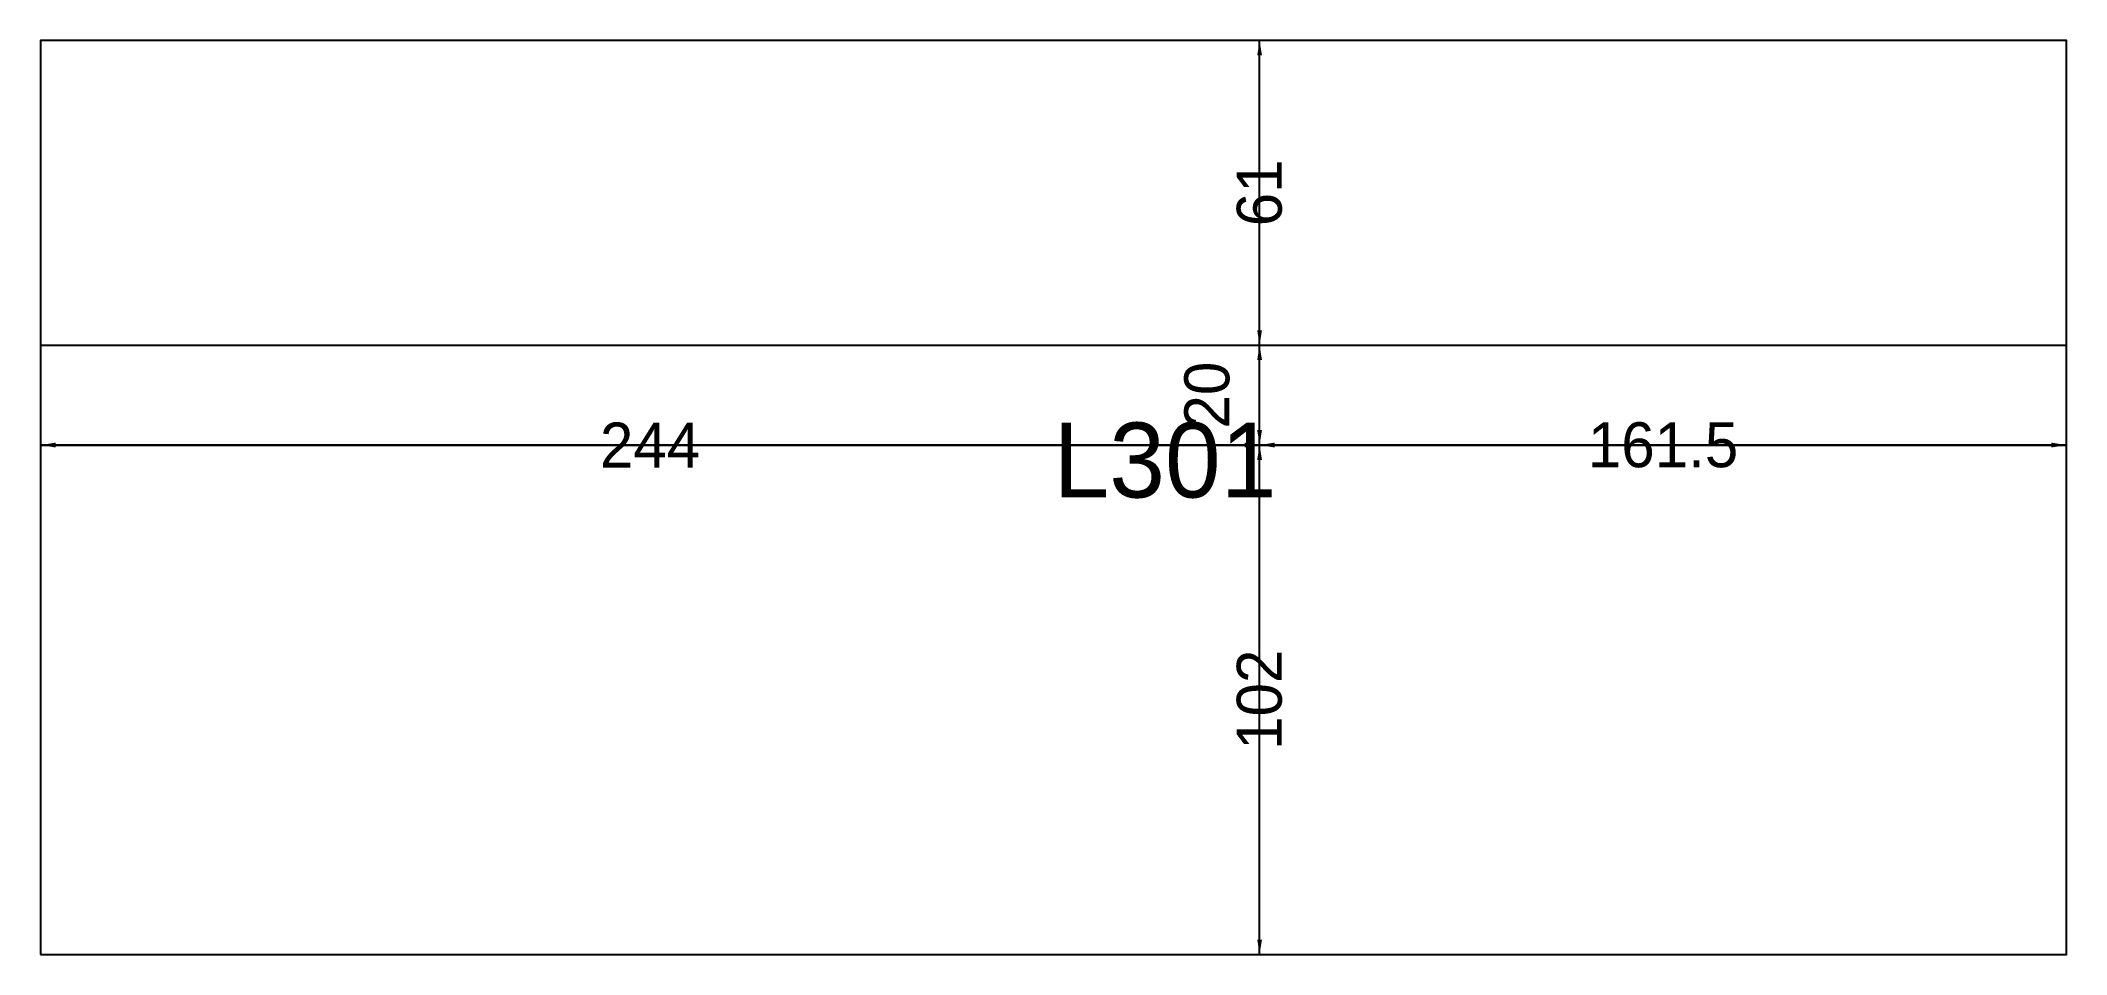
# Model space of a CAD drawing. Extents: x 2743 to 3148, y 2611 to 2794.
import ezdxf

# ---------------------------------------------------------------- set-up
doc = ezdxf.new("R2010")
doc.units = 0
for name, color, linetype in [('3', 3, 'Continuous'), ('4', 4, 'Continuous'), ('Painéis', 200, 'Continuous')]:
    doc.layers.add(name, color=color, linetype=linetype)
doc.dimstyles.new('COTA PAINEL-50', dxfattribs={"dimtxt": 9, "dimasz": 3, "dimexe": 3, "dimexo": 3, "dimgap": 3, "dimtad": 1, "dimdec": 1, "dimcen": 2.5, "dimclrd": 4, "dimclre": 4, "dimclrt": 240, "dimazin": 3, "dimtfac": 1, "dimtmove": 0, "dimatfit": 3})

# ---------------------------------------------------------------- blocks, each defined once
blk = doc.blocks.new('_CLOSEDFILLED')
at = {"color": 0, "linetype": 'BYBLOCK'}
blk.add_solid([(-1, 0.16), (0, 0), (-1, -0.16)], dxfattribs=at)
blk = doc.blocks.new('*D1')
at = {"color": 4}
for p, q in [((2742.57, 2715.94), (2742.57, 2715.94)), ((2745.57, 2712.94), (2851.07, 2712.94)), ((2878.07, 2712.94), (2983.57, 2712.94)), ((2986.57, 2715.94), (2986.57, 2715.94))]:
    blk.add_line(p, q, dxfattribs=at)
at = {"layer": 'Defpoints'}
for p in [(2742.57, 2712.94), (2742.57, 2712.94), (2986.57, 2712.94)]:
    blk.add_point(p, dxfattribs=at)
at = {"layer": 'Painéis', "color": 4, "xscale": 3, "yscale": 3, "rotation": 180}
blk.add_blockref('_CLOSEDFILLED', (2742.57, 2712.94), dxfattribs=at)
at = {"layer": 'Painéis', "color": 4, "xscale": 3, "yscale": 3}
blk.add_blockref('_CLOSEDFILLED', (2986.57, 2712.94), dxfattribs=at)
at = {"layer": 'Painéis', "color": 240, "insert": (2864.57, 2712.94), "char_height": 9, "attachment_point": 5}
blk.add_mtext('244', dxfattribs=at)
blk = doc.blocks.new('*D2')
at = {"color": 4}
for p, q in [((2986.57, 2715.94), (2986.57, 2715.94)), ((2989.57, 2712.94), (3044.82, 2712.94)), ((3089.82, 2712.94), (3145.07, 2712.94)), ((3148.07, 2715.94), (3148.07, 2715.94))]:
    blk.add_line(p, q, dxfattribs=at)
at = {"layer": 'Defpoints'}
for p in [(2986.57, 2712.94), (2986.57, 2712.94), (3148.07, 2712.94)]:
    blk.add_point(p, dxfattribs=at)
at = {"layer": 'Painéis', "color": 4, "xscale": 3, "yscale": 3, "rotation": 180}
blk.add_blockref('_CLOSEDFILLED', (2986.57, 2712.94), dxfattribs=at)
at = {"layer": 'Painéis', "color": 4, "xscale": 3, "yscale": 3}
blk.add_blockref('_CLOSEDFILLED', (3148.07, 2712.94), dxfattribs=at)
at = {"layer": 'Painéis', "color": 240, "insert": (3067.32, 2712.94), "char_height": 9, "attachment_point": 5}
blk.add_mtext('161.5', dxfattribs=at)
blk = doc.blocks.new('*D3')
at = {"color": 4}
for p, q in [((2983.57, 2712.94), (2983.57, 2712.94)), ((2986.57, 2675.44), (2986.57, 2709.94)), ((2986.57, 2613.94), (2986.57, 2648.44)), ((2983.57, 2610.94), (2983.57, 2610.94))]:
    blk.add_line(p, q, dxfattribs=at)
at = {"layer": 'Defpoints'}
for p in [(2986.57, 2712.94), (2986.57, 2610.94), (2986.57, 2610.94)]:
    blk.add_point(p, dxfattribs=at)
at = {"layer": 'Painéis', "color": 4, "xscale": 3, "yscale": 3}
for p, rotation in [((2986.57, 2712.94), 90), ((2986.57, 2610.94), 270)]:
    blk.add_blockref('_CLOSEDFILLED', p, dxfattribs=dict(at, rotation=rotation))
at = {"layer": 'Painéis', "color": 240, "insert": (2986.57, 2661.94), "char_height": 9, "attachment_point": 5, "rotation": 90}
blk.add_mtext('102', dxfattribs=at)
blk = doc.blocks.new('*D4')
at = {"color": 4}
for p, q in [((2983.57, 2732.94), (2983.57, 2732.94)), ((2986.57, 2715.94), (2986.57, 2729.94)), ((2983.57, 2712.94), (2983.57, 2712.94))]:
    blk.add_line(p, q, dxfattribs=at)
at = {"layer": 'Defpoints'}
for p in [(2986.57, 2732.94), (2986.57, 2712.94), (2986.57, 2712.94)]:
    blk.add_point(p, dxfattribs=at)
at = {"layer": 'Painéis', "color": 4, "xscale": 3, "yscale": 3}
for p, rotation in [((2986.57, 2732.94), 90), ((2986.57, 2712.94), 270)]:
    blk.add_blockref('_CLOSEDFILLED', p, dxfattribs=dict(at, rotation=rotation))
at = {"layer": 'Painéis', "color": 240, "insert": (2976.07, 2722.94), "char_height": 9, "attachment_point": 5, "rotation": 90}
blk.add_mtext('20', dxfattribs=at)
blk = doc.blocks.new('*D5')
at = {"color": 4}
for p, q in [((2983.57, 2793.94), (2983.57, 2793.94)), ((2986.57, 2772.44), (2986.57, 2790.94)), ((2986.57, 2735.94), (2986.57, 2754.44)), ((2983.57, 2732.94), (2983.57, 2732.94))]:
    blk.add_line(p, q, dxfattribs=at)
at = {"layer": 'Defpoints'}
for p in [(2986.57, 2793.94), (2986.57, 2732.94), (2986.57, 2732.94)]:
    blk.add_point(p, dxfattribs=at)
at = {"layer": 'Painéis', "color": 4, "xscale": 3, "yscale": 3}
for p, rotation in [((2986.57, 2793.94), 90), ((2986.57, 2732.94), 270)]:
    blk.add_blockref('_CLOSEDFILLED', p, dxfattribs=dict(at, rotation=rotation))
at = {"layer": 'Painéis', "color": 240, "insert": (2986.57, 2763.44), "char_height": 9, "attachment_point": 5, "rotation": 90}
blk.add_mtext('61', dxfattribs=at)

msp = doc.modelspace()

# ---------------------------------------------------------------- linework, layer by layer
at = {"layer": '3'}
for p, q in [((3148.07, 2793.94), (2742.57, 2793.94)), ((2742.57, 2793.94), (2742.57, 2610.94)), ((3148.07, 2610.94), (3148.07, 2793.94)), ((2742.57, 2610.94), (3148.07, 2610.94))]:
    msp.add_line(p, q, dxfattribs=at)
at = {"layer": '3', "lineweight": 25}
msp.add_lwpolyline([(2742.57, 2610.94), (3148.07, 2610.94), (3148.07, 2793.94), (2742.57, 2793.94)], close=True, dxfattribs=at)
at = {"layer": '3'}
for points in [[(2986.57, 2610.94), (2986.57, 2793.94)], [(2742.57, 2732.94), (3148.07, 2732.94)], [(2742.57, 2712.94), (3148.07, 2712.94)], [(3148.07, 2712.94), (2742.57, 2712.94)]]:
    msp.add_lwpolyline(points, dxfattribs=at)
at = {"layer": 'Painéis', "lineweight": 18}
for p, q in [((2986.57, 2610.94), (2986.57, 2793.94)), ((2742.57, 2732.94), (3148.07, 2732.94)), ((2742.57, 2712.94), (3148.07, 2712.94))]:
    msp.add_line(p, q, dxfattribs=at)

# ---------------------------------------------------------------- texts
at = {"layer": '4'}
msp.add_text('L301', height=15, dxfattribs=at).set_placement((2945.32, 2702.44))

# ---------------------------------------------------------------- dimensions: what is measured, and where the dimension line sits
at = {"layer": 'Painéis'}
for base, p1, p2, text, picture, middle in [((2986.57, 2732.94), (2986.57, 2732.94), (2986.57, 2793.94), '61', '*D5', (2986.57, 2763.44)), ((2986.57, 2712.94), (2986.57, 2712.94), (2986.57, 2732.94), '20', '*D4', (2976.07, 2722.94)), ((2986.57, 2610.94), (2986.57, 2610.94), (2986.57, 2712.94), '102', '*D3', (2986.57, 2661.94))]:
    dim = msp.add_linear_dim(base=base, p1=p1, p2=p2, angle=90, text=text, dimstyle='COTA PAINEL-50', dxfattribs=at)
    dim.commit()
    dim.dimension.update_dxf_attribs({"geometry": picture, "text_midpoint": middle})
for base, p1, p2, text, picture, middle in [((2742.57, 2712.94), (2742.57, 2712.94), (2986.57, 2712.94), '244', '*D1', (2864.57, 2712.94)), ((2986.57, 2712.94), (2986.57, 2712.94), (3148.07, 2712.94), '161.5', '*D2', (3067.32, 2712.94))]:
    dim = msp.add_linear_dim(base=base, p1=p1, p2=p2, text=text, dimstyle='COTA PAINEL-50', dxfattribs=at)
    dim.commit()
    dim.dimension.update_dxf_attribs({"geometry": picture, "text_midpoint": middle})

doc.saveas('drawing.dxf')
